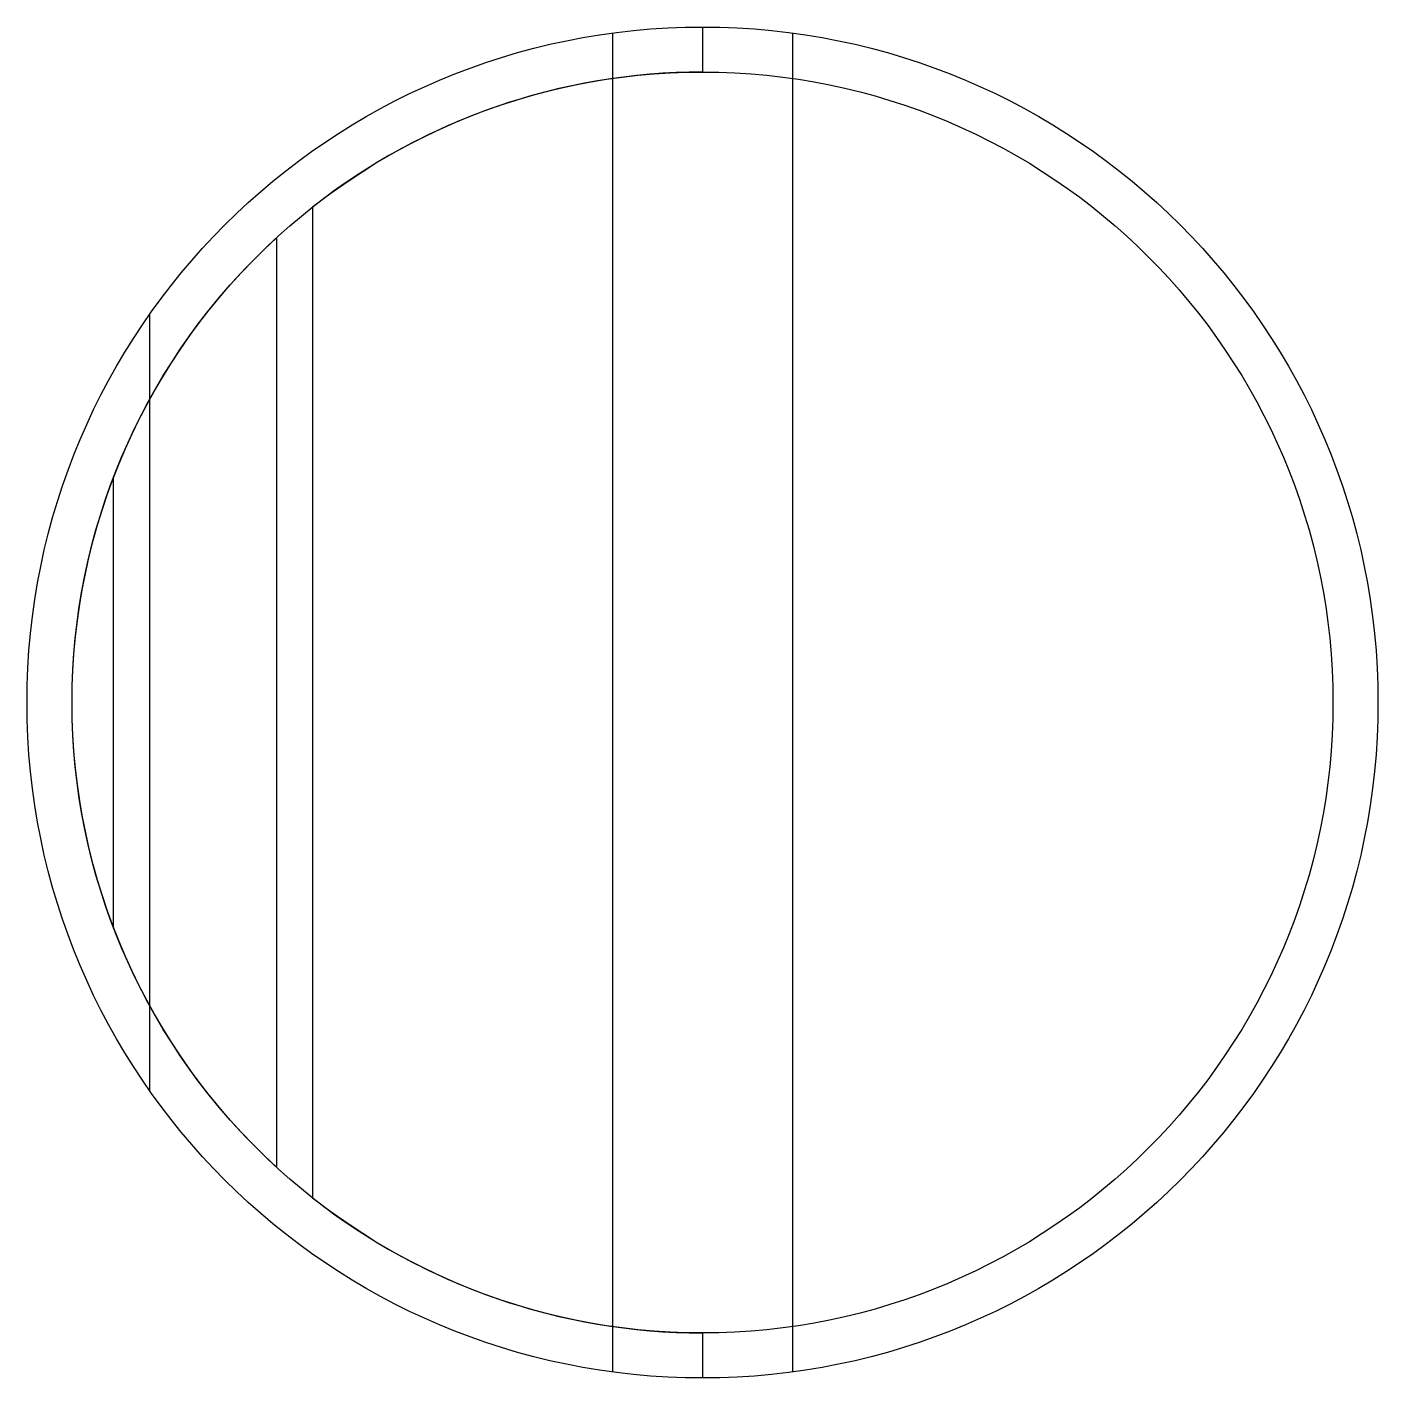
# Model space of a CAD drawing. Header units: millimetres. Extents: x -37.5 to 37.5, y -37.5 to 37.5.
import ezdxf

# ---------------------------------------------------------------- set-up
doc = ezdxf.new("R2010")
doc.units = ezdxf.units.MM
doc.layers.get('0').update_dxf_attribs({"linetype": 'CONTINUOUS'})

msp = doc.modelspace()

# ---------------------------------------------------------------- linework, layer by layer
for p, q in [((-5, 37.165), (-5, -37.165)), ((5, 37.165), (5, -37.165)), ((-30.692, 21.547), (-30.692, -21.547)), ((-32.692, -12.5), (-32.692, 12.5))]:
    msp.add_line(p, q)
for points in [[(0, -37.5, -1), (0, 37.5), (0, 35, 0.168299), (-21.651, 27.5), (-21.651, -27.5, 0.168299), (0, -35)], [(-23.651, -25.8, -0.439895), (-23.651, 25.8)]]:
    msp.add_lwpolyline(points, format="xyb", close=True)
for radius in [37.5, 35]:
    msp.add_circle((0, 0), radius)

doc.saveas('drawing.dxf')
